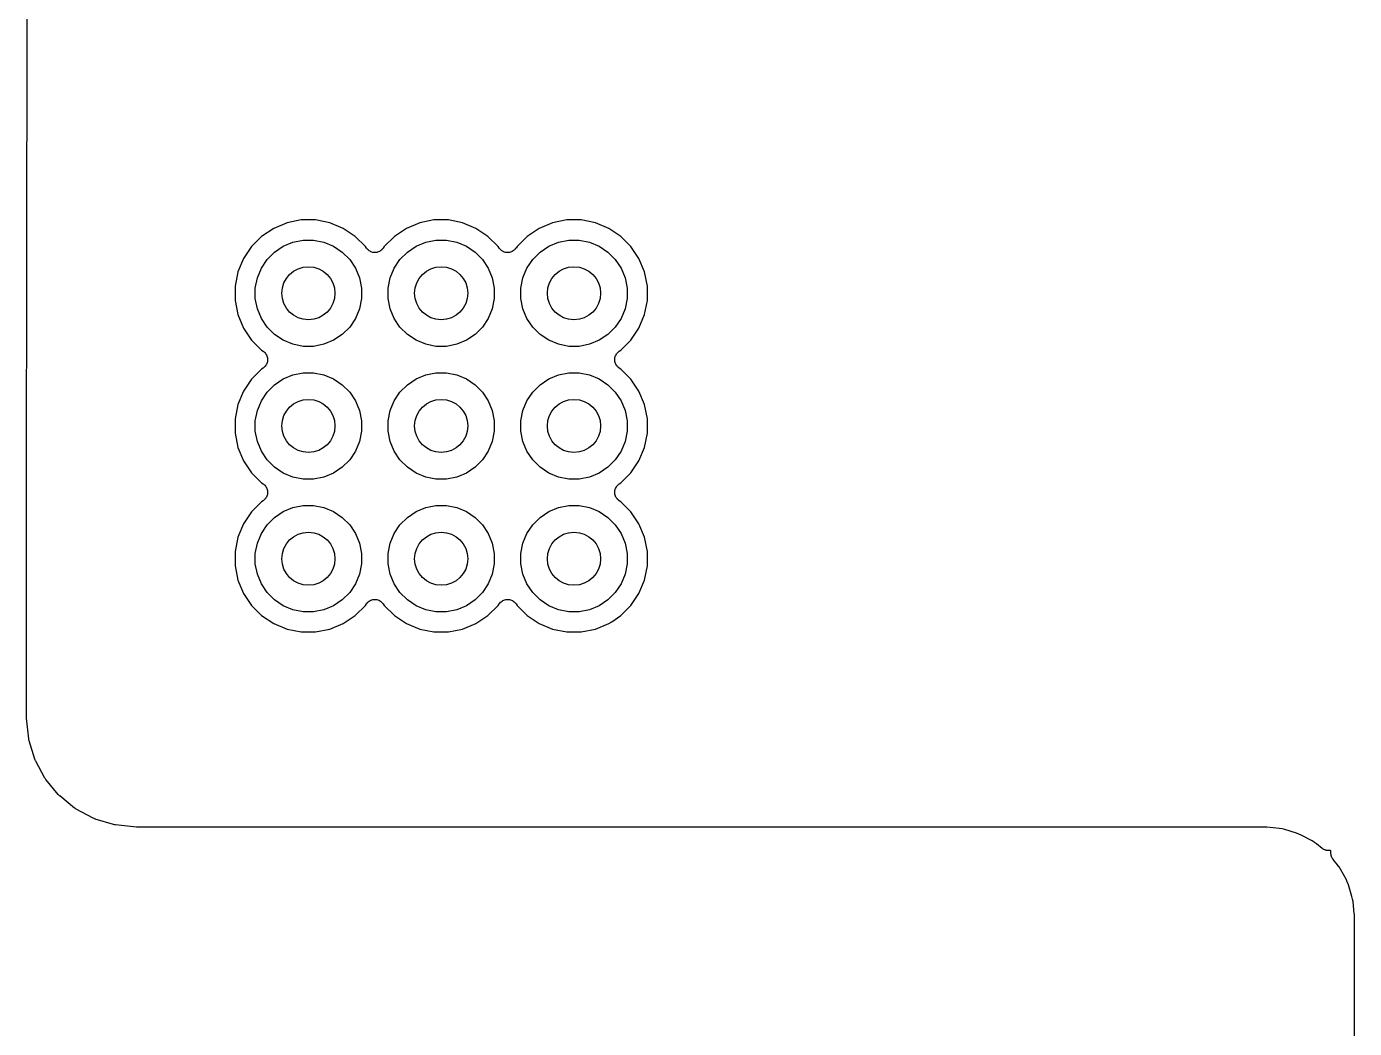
# Model space of a CAD drawing. Extents: x 0.48 to 2.43, y -7.79 to -4.85.
# Drawn here: x 0.4794 to 0.8731, y -6.3914 to -6.0941 of the extents above; entities that cross this region are included whole.
import ezdxf

# ---------------------------------------------------------------- set-up
doc = ezdxf.new("R2010")
doc.units = 0
doc.header["$MEASUREMENT"] = 0
doc.layers.add('BLACK', color=7, linetype='CONTINUOUS')

msp = doc.modelspace()

# ---------------------------------------------------------------- linework, layer by layer
at = {"layer": 'BLACK', "linetype": 'CONTINUOUS'}
for p, q in [((0.479491, -6.17079), (0.479771, -5.95858)), ((0.556648, -6.15232), (0.552691, -6.15396)), ((0.56085, -6.15148), (0.556648, -6.15232)), ((0.565134, -6.15148), (0.56085, -6.15148)), ((0.569336, -6.15232), (0.565134, -6.15148)), ((0.573294, -6.15396), (0.569336, -6.15232)), ((0.596019, -6.15232), (0.592061, -6.15396)), ((0.60022, -6.15148), (0.596019, -6.15232)), ((0.604504, -6.15148), (0.60022, -6.15148)), ((0.608706, -6.15232), (0.604504, -6.15148)), ((0.612664, -6.15396), (0.608706, -6.15232)), ((0.635389, -6.15232), (0.631431, -6.15396)), ((0.63959, -6.15148), (0.635389, -6.15232)), ((0.643874, -6.15148), (0.63959, -6.15148)), ((0.648076, -6.15232), (0.643874, -6.15148)), ((0.652034, -6.15396), (0.648076, -6.15232)), ((0.549129, -6.15634), (0.546099, -6.15936)), ((0.552691, -6.15396), (0.549129, -6.15634)), ((0.558399, -6.15809), (0.561441, -6.15748)), ((0.561441, -6.15748), (0.564543, -6.15748)), ((0.564543, -6.15748), (0.567586, -6.15809)), ((0.576856, -6.15634), (0.573294, -6.15396)), ((0.579885, -6.15936), (0.576856, -6.15634)), ((0.588499, -6.15634), (0.585469, -6.15936)), ((0.592061, -6.15396), (0.588499, -6.15634)), ((0.597769, -6.15809), (0.600811, -6.15748)), ((0.600811, -6.15748), (0.603913, -6.15748)), ((0.603913, -6.15748), (0.606956, -6.15809)), ((0.616226, -6.15634), (0.612664, -6.15396)), ((0.619255, -6.15936), (0.616226, -6.15634)), ((0.627869, -6.15634), (0.624839, -6.15936)), ((0.631431, -6.15396), (0.627869, -6.15634)), ((0.637139, -6.15809), (0.640181, -6.15748)), ((0.640181, -6.15748), (0.643283, -6.15748)), ((0.643283, -6.15748), (0.646326, -6.15809)), ((0.655596, -6.15634), (0.652034, -6.15396)), ((0.658625, -6.15936), (0.655596, -6.15634)), ((0.546099, -6.15936), (0.543719, -6.16293)), ((0.55076, -6.16319), (0.552953, -6.161)), ((0.552953, -6.161), (0.555533, -6.15927)), ((0.555533, -6.15927), (0.558399, -6.15809)), ((0.567586, -6.15809), (0.570452, -6.15927)), ((0.570452, -6.15927), (0.573031, -6.161)), ((0.573031, -6.161), (0.575224, -6.16319)), ((0.580183, -6.15981), (0.579885, -6.15936)), ((0.580363, -6.16003), (0.580183, -6.15981)), ((0.580543, -6.16025), (0.580363, -6.16003)), ((0.580549, -6.16026), (0.580543, -6.16025)), ((0.580554, -6.16026), (0.580549, -6.16026)), ((0.580772, -6.16044), (0.580554, -6.16026)), ((0.580993, -6.16063), (0.580772, -6.16044)), ((0.581, -6.16063), (0.580993, -6.16063)), ((0.581006, -6.16064), (0.581, -6.16063)), ((0.581256, -6.16077), (0.581006, -6.16064)), ((0.581507, -6.16091), (0.581256, -6.16077)), ((0.581515, -6.16091), (0.581507, -6.16091)), ((0.581522, -6.16091), (0.581515, -6.16091)), ((0.581793, -6.161), (0.581522, -6.16091)), ((0.582066, -6.16108), (0.581793, -6.161)), ((0.582074, -6.16108), (0.582066, -6.16108)), ((0.582082, -6.16108), (0.582074, -6.16108)), ((0.582364, -6.16111), (0.582082, -6.16108)), ((0.582648, -6.16114), (0.582364, -6.16111)), ((0.582656, -6.16114), (0.582648, -6.16114)), ((0.582664, -6.16114), (0.582656, -6.16114)), ((0.582948, -6.16112), (0.582664, -6.16114)), ((0.583232, -6.16109), (0.582948, -6.16112)), ((0.583239, -6.16109), (0.583232, -6.16109)), ((0.583247, -6.16109), (0.583239, -6.16109)), ((0.583518, -6.16101), (0.583247, -6.16109)), ((0.583794, -6.16093), (0.583518, -6.16101)), ((0.583801, -6.16092), (0.583794, -6.16093)), ((0.583808, -6.16092), (0.583801, -6.16092)), ((0.584058, -6.16079), (0.583808, -6.16092)), ((0.584313, -6.16066), (0.584058, -6.16079)), ((0.584319, -6.16065), (0.584313, -6.16066)), ((0.584326, -6.16065), (0.584319, -6.16065)), ((0.584543, -6.16047), (0.584326, -6.16065)), ((0.584771, -6.16029), (0.584543, -6.16047)), ((0.584776, -6.16029), (0.584771, -6.16029)), ((0.584782, -6.16028), (0.584776, -6.16029)), ((0.584958, -6.16007), (0.584782, -6.16028)), ((0.585148, -6.15985), (0.584958, -6.16007)), ((0.585157, -6.15983), (0.585148, -6.15985)), ((0.585172, -6.15981), (0.585157, -6.15983)), ((0.585157, -6.15983), (0.585157, -6.15983)), ((0.585157, -6.15983), (0.585157, -6.15983)), ((0.585469, -6.15936), (0.585172, -6.15981)), ((0.59013, -6.16319), (0.592323, -6.161)), ((0.592323, -6.161), (0.594903, -6.15927)), ((0.594903, -6.15927), (0.597769, -6.15809)), ((0.606956, -6.15809), (0.609822, -6.15927)), ((0.609822, -6.15927), (0.612401, -6.161)), ((0.612401, -6.161), (0.614594, -6.16319)), ((0.619553, -6.15981), (0.619255, -6.15936)), ((0.619733, -6.16003), (0.619553, -6.15981)), ((0.619913, -6.16025), (0.619733, -6.16003)), ((0.619919, -6.16026), (0.619913, -6.16025)), ((0.619924, -6.16026), (0.619919, -6.16026)), ((0.620142, -6.16044), (0.619924, -6.16026)), ((0.620363, -6.16063), (0.620142, -6.16044)), ((0.62037, -6.16063), (0.620363, -6.16063)), ((0.620376, -6.16064), (0.62037, -6.16063)), ((0.620626, -6.16077), (0.620376, -6.16064)), ((0.620877, -6.16091), (0.620626, -6.16077)), ((0.620885, -6.16091), (0.620877, -6.16091)), ((0.620892, -6.16091), (0.620885, -6.16091)), ((0.621164, -6.161), (0.620892, -6.16091)), ((0.621436, -6.16108), (0.621164, -6.161)), ((0.621444, -6.16108), (0.621436, -6.16108)), ((0.621452, -6.16108), (0.621444, -6.16108)), ((0.621734, -6.16111), (0.621452, -6.16108)), ((0.622018, -6.16114), (0.621734, -6.16111)), ((0.622026, -6.16114), (0.622018, -6.16114)), ((0.622034, -6.16114), (0.622026, -6.16114)), ((0.622318, -6.16112), (0.622034, -6.16114)), ((0.622602, -6.16109), (0.622318, -6.16112)), ((0.622609, -6.16109), (0.622602, -6.16109)), ((0.622617, -6.16109), (0.622609, -6.16109)), ((0.622888, -6.16101), (0.622617, -6.16109)), ((0.623164, -6.16093), (0.622888, -6.16101)), ((0.623171, -6.16092), (0.623164, -6.16093)), ((0.623178, -6.16092), (0.623171, -6.16092)), ((0.623428, -6.16079), (0.623178, -6.16092)), ((0.623683, -6.16066), (0.623428, -6.16079)), ((0.62369, -6.16065), (0.623683, -6.16066)), ((0.623696, -6.16065), (0.62369, -6.16065)), ((0.623913, -6.16047), (0.623696, -6.16065)), ((0.624141, -6.16029), (0.623913, -6.16047)), ((0.624146, -6.16029), (0.624141, -6.16029)), ((0.624152, -6.16028), (0.624146, -6.16029)), ((0.624328, -6.16007), (0.624152, -6.16028)), ((0.624518, -6.15985), (0.624328, -6.16007)), ((0.624527, -6.15983), (0.624518, -6.15985)), ((0.624542, -6.15981), (0.624527, -6.15983)), ((0.624527, -6.15983), (0.624527, -6.15983)), ((0.624527, -6.15983), (0.624527, -6.15983)), ((0.624839, -6.15936), (0.624542, -6.15981)), ((0.6295, -6.16319), (0.631694, -6.161)), ((0.631694, -6.161), (0.634273, -6.15927)), ((0.634273, -6.15927), (0.637139, -6.15809)), ((0.646326, -6.15809), (0.649192, -6.15927)), ((0.649192, -6.15927), (0.651771, -6.161)), ((0.651771, -6.161), (0.653965, -6.16319)), ((0.661005, -6.16293), (0.658625, -6.15936)), ((0.543719, -6.16293), (0.54208, -6.16688)), ((0.549036, -6.16577), (0.55076, -6.16319)), ((0.575224, -6.16319), (0.576948, -6.16577)), ((0.588406, -6.16577), (0.59013, -6.16319)), ((0.614594, -6.16319), (0.616318, -6.16577)), ((0.627777, -6.16577), (0.6295, -6.16319)), ((0.653965, -6.16319), (0.655688, -6.16577)), ((0.662645, -6.16688), (0.661005, -6.16293)), ((0.54208, -6.16688), (0.541244, -6.17109)), ((0.547244, -6.17168), (0.547849, -6.16863)), ((0.547849, -6.16863), (0.549036, -6.16577)), ((0.576948, -6.16577), (0.578135, -6.16863)), ((0.578135, -6.16863), (0.57874, -6.17168)), ((0.586614, -6.17168), (0.587219, -6.16863)), ((0.587219, -6.16863), (0.588406, -6.16577)), ((0.616318, -6.16577), (0.617505, -6.16863)), ((0.617505, -6.16863), (0.61811, -6.17168)), ((0.625984, -6.17168), (0.626589, -6.16863)), ((0.626589, -6.16863), (0.627777, -6.16577)), ((0.655688, -6.16577), (0.656875, -6.16863)), ((0.656875, -6.16863), (0.65748, -6.17168)), ((0.66348, -6.17109), (0.662645, -6.16688)), ((0.479425, -6.22047), (0.479491, -6.17079)), ((0.541244, -6.17109), (0.541244, -6.17537)), ((0.547244, -6.17478), (0.547244, -6.17168)), ((0.57874, -6.17168), (0.57874, -6.17478)), ((0.586614, -6.17478), (0.586614, -6.17168)), ((0.61811, -6.17168), (0.61811, -6.17478)), ((0.625984, -6.17478), (0.625984, -6.17168)), ((0.65748, -6.17168), (0.65748, -6.17478)), ((0.66348, -6.17537), (0.66348, -6.17109)), ((0.541244, -6.17537), (0.54208, -6.17957)), ((0.547849, -6.17782), (0.547244, -6.17478)), ((0.57874, -6.17478), (0.578135, -6.17782)), ((0.587219, -6.17782), (0.586614, -6.17478)), ((0.61811, -6.17478), (0.617505, -6.17782)), ((0.626589, -6.17782), (0.625984, -6.17478)), ((0.65748, -6.17478), (0.656875, -6.17782)), ((0.662645, -6.17957), (0.66348, -6.17537)), ((0.54208, -6.17957), (0.543719, -6.18353)), ((0.549036, -6.18069), (0.547849, -6.17782)), ((0.55076, -6.18327), (0.549036, -6.18069)), ((0.576948, -6.18069), (0.575224, -6.18327)), ((0.578135, -6.17782), (0.576948, -6.18069)), ((0.588406, -6.18069), (0.587219, -6.17782)), ((0.59013, -6.18327), (0.588406, -6.18069)), ((0.616318, -6.18069), (0.614594, -6.18327)), ((0.617505, -6.17782), (0.616318, -6.18069)), ((0.627777, -6.18069), (0.626589, -6.17782)), ((0.6295, -6.18327), (0.627777, -6.18069)), ((0.655688, -6.18069), (0.653965, -6.18327)), ((0.656875, -6.17782), (0.655688, -6.18069)), ((0.661005, -6.18353), (0.662645, -6.17957)), ((0.543719, -6.18353), (0.546099, -6.18709)), ((0.552953, -6.18546), (0.55076, -6.18327)), ((0.575224, -6.18327), (0.573031, -6.18546)), ((0.592323, -6.18546), (0.59013, -6.18327)), ((0.614594, -6.18327), (0.612401, -6.18546)), ((0.631694, -6.18546), (0.6295, -6.18327)), ((0.653965, -6.18327), (0.651771, -6.18546)), ((0.658625, -6.18709), (0.661005, -6.18353)), ((0.546099, -6.18709), (0.549129, -6.19012)), ((0.555533, -6.18718), (0.552953, -6.18546)), ((0.558399, -6.18837), (0.555533, -6.18718)), ((0.561441, -6.18898), (0.558399, -6.18837)), ((0.567586, -6.18837), (0.564543, -6.18898)), ((0.570452, -6.18718), (0.567586, -6.18837)), ((0.573031, -6.18546), (0.570452, -6.18718)), ((0.594903, -6.18718), (0.592323, -6.18546)), ((0.597769, -6.18837), (0.594903, -6.18718)), ((0.600811, -6.18898), (0.597769, -6.18837)), ((0.606956, -6.18837), (0.603913, -6.18898)), ((0.609822, -6.18718), (0.606956, -6.18837)), ((0.612401, -6.18546), (0.609822, -6.18718)), ((0.634273, -6.18718), (0.631694, -6.18546)), ((0.637139, -6.18837), (0.634273, -6.18718)), ((0.640181, -6.18898), (0.637139, -6.18837)), ((0.646326, -6.18837), (0.643283, -6.18898)), ((0.649192, -6.18718), (0.646326, -6.18837)), ((0.651771, -6.18546), (0.649192, -6.18718)), ((0.655596, -6.19012), (0.658625, -6.18709)), ((0.549129, -6.19012), (0.549574, -6.19042)), ((0.549574, -6.19042), (0.549596, -6.19043)), ((0.549596, -6.19043), (0.549596, -6.19043)), ((0.549596, -6.19043), (0.549596, -6.19043)), ((0.549596, -6.19043), (0.549609, -6.19044)), ((0.549609, -6.19044), (0.549833, -6.19063)), ((0.549833, -6.19063), (0.550045, -6.19081)), ((0.550045, -6.19081), (0.55005, -6.19081)), ((0.55005, -6.19081), (0.550056, -6.19082)), ((0.550056, -6.19082), (0.550238, -6.19105)), ((0.550238, -6.19105), (0.550414, -6.19126)), ((0.550414, -6.19126), (0.550417, -6.19127)), ((0.550417, -6.19127), (0.550422, -6.19128)), ((0.550422, -6.19128), (0.550553, -6.19153)), ((0.550553, -6.19153), (0.550686, -6.19178)), ((0.550686, -6.19178), (0.550688, -6.19179)), ((0.550688, -6.19179), (0.550692, -6.1918)), ((0.550692, -6.1918), (0.550771, -6.19207)), ((0.550771, -6.19207), (0.550853, -6.19234)), ((0.550853, -6.19234), (0.550854, -6.19235)), ((0.550854, -6.19235), (0.550856, -6.19236)), ((0.550856, -6.19236), (0.550881, -6.19264)), ((0.550881, -6.19264), (0.550908, -6.19293)), ((0.564543, -6.18898), (0.561441, -6.18898)), ((0.603913, -6.18898), (0.600811, -6.18898)), ((0.643283, -6.18898), (0.640181, -6.18898)), ((0.653817, -6.19288), (0.653848, -6.1926)), ((0.653818, -6.19289), (0.653817, -6.19288)), ((0.653817, -6.1929), (0.653818, -6.19289)), ((0.653844, -6.19319), (0.653817, -6.1929)), ((0.653848, -6.1926), (0.653877, -6.19232)), ((0.653877, -6.19232), (0.653879, -6.19231)), ((0.653879, -6.19231), (0.65388, -6.1923)), ((0.65388, -6.1923), (0.653965, -6.19203)), ((0.653965, -6.19203), (0.654048, -6.19176)), ((0.654048, -6.19176), (0.654052, -6.19175)), ((0.654052, -6.19175), (0.654054, -6.19174)), ((0.654054, -6.19174), (0.654191, -6.19149)), ((0.654191, -6.19149), (0.654325, -6.19124)), ((0.654325, -6.19124), (0.65433, -6.19124)), ((0.65433, -6.19124), (0.654334, -6.19123)), ((0.654334, -6.19123), (0.65452, -6.19101)), ((0.65452, -6.19101), (0.654697, -6.19079)), ((0.654697, -6.19079), (0.654703, -6.19079)), ((0.654703, -6.19079), (0.654709, -6.19078)), ((0.654709, -6.19078), (0.654931, -6.1906)), ((0.654931, -6.1906), (0.65515, -6.19042)), ((0.65515, -6.19042), (0.655596, -6.19012)), ((0.549129, -6.19571), (0.546099, -6.19873)), ((0.549574, -6.19541), (0.549129, -6.19571)), ((0.549797, -6.19522), (0.549574, -6.19541)), ((0.550016, -6.19505), (0.549797, -6.19522)), ((0.550021, -6.19504), (0.550016, -6.19505)), ((0.550027, -6.19504), (0.550021, -6.19504)), ((0.55021, -6.19481), (0.550027, -6.19504)), ((0.55039, -6.1946), (0.55021, -6.19481)), ((0.550394, -6.19459), (0.55039, -6.1946)), ((0.550399, -6.19458), (0.550394, -6.19459)), ((0.550536, -6.19433), (0.550399, -6.19458)), ((0.55067, -6.19408), (0.550536, -6.19433)), ((0.550672, -6.19408), (0.55067, -6.19408)), ((0.550676, -6.19407), (0.550672, -6.19408)), ((0.550762, -6.19379), (0.550676, -6.19407)), ((0.550845, -6.19352), (0.550762, -6.19379)), ((0.550848, -6.19351), (0.550845, -6.19352)), ((0.550845, -6.19352), (0.550845, -6.19352)), ((0.550877, -6.19322), (0.550848, -6.19351)), ((0.550907, -6.19294), (0.550877, -6.19322)), ((0.550908, -6.19293), (0.550907, -6.19293)), ((0.550907, -6.19293), (0.550907, -6.19294)), ((0.558399, -6.19746), (0.561441, -6.19685)), ((0.561441, -6.19685), (0.564543, -6.19685)), ((0.564543, -6.19685), (0.567586, -6.19746)), ((0.597769, -6.19746), (0.600811, -6.19685)), ((0.600811, -6.19685), (0.603913, -6.19685)), ((0.603913, -6.19685), (0.606956, -6.19746)), ((0.637139, -6.19746), (0.640181, -6.19685)), ((0.640181, -6.19685), (0.643283, -6.19685)), ((0.643283, -6.19685), (0.646326, -6.19746)), ((0.653869, -6.19347), (0.653844, -6.19319)), ((0.653871, -6.19348), (0.653869, -6.19347)), ((0.653954, -6.19376), (0.653871, -6.19348)), ((0.653871, -6.19348), (0.653871, -6.19348)), ((0.654032, -6.19403), (0.653954, -6.19376)), ((0.654036, -6.19404), (0.654032, -6.19403)), ((0.654038, -6.19404), (0.654036, -6.19404)), ((0.654171, -6.1943), (0.654038, -6.19404)), ((0.654302, -6.19455), (0.654171, -6.1943)), ((0.654307, -6.19456), (0.654302, -6.19455)), ((0.654311, -6.19456), (0.654307, -6.19456)), ((0.654489, -6.19478), (0.654311, -6.19456)), ((0.654668, -6.19501), (0.654489, -6.19478)), ((0.654674, -6.19501), (0.654668, -6.19501)), ((0.654679, -6.19502), (0.654674, -6.19501)), ((0.654892, -6.1952), (0.654679, -6.19502)), ((0.655115, -6.19538), (0.654892, -6.1952)), ((0.655128, -6.19539), (0.655115, -6.19538)), ((0.655129, -6.19539), (0.655128, -6.19539)), ((0.655128, -6.19539), (0.655128, -6.19539)), ((0.65515, -6.19541), (0.655129, -6.19539)), ((0.655596, -6.19571), (0.65515, -6.19541)), ((0.658625, -6.19873), (0.655596, -6.19571)), ((0.546099, -6.19873), (0.543719, -6.2023)), ((0.55076, -6.20256), (0.552953, -6.20037)), ((0.552953, -6.20037), (0.555533, -6.19864)), ((0.555533, -6.19864), (0.558399, -6.19746)), ((0.567586, -6.19746), (0.570452, -6.19864)), ((0.570452, -6.19864), (0.573031, -6.20037)), ((0.573031, -6.20037), (0.575224, -6.20256)), ((0.59013, -6.20256), (0.592323, -6.20037)), ((0.592323, -6.20037), (0.594903, -6.19864)), ((0.594903, -6.19864), (0.597769, -6.19746)), ((0.606956, -6.19746), (0.609822, -6.19864)), ((0.609822, -6.19864), (0.612401, -6.20037)), ((0.612401, -6.20037), (0.614594, -6.20256)), ((0.6295, -6.20256), (0.631694, -6.20037)), ((0.631694, -6.20037), (0.634273, -6.19864)), ((0.634273, -6.19864), (0.637139, -6.19746)), ((0.646326, -6.19746), (0.649192, -6.19864)), ((0.649192, -6.19864), (0.651771, -6.20037)), ((0.651771, -6.20037), (0.653965, -6.20256)), ((0.661005, -6.2023), (0.658625, -6.19873)), ((0.543719, -6.2023), (0.54208, -6.20625)), ((0.549036, -6.20514), (0.55076, -6.20256)), ((0.575224, -6.20256), (0.576948, -6.20514)), ((0.588406, -6.20514), (0.59013, -6.20256)), ((0.614594, -6.20256), (0.616318, -6.20514)), ((0.627777, -6.20514), (0.6295, -6.20256)), ((0.653965, -6.20256), (0.655688, -6.20514)), ((0.662645, -6.20625), (0.661005, -6.2023)), ((0.54208, -6.20625), (0.541244, -6.21046)), ((0.547244, -6.21105), (0.547849, -6.208)), ((0.547849, -6.208), (0.549036, -6.20514)), ((0.576948, -6.20514), (0.578135, -6.208)), ((0.578135, -6.208), (0.57874, -6.21105)), ((0.586614, -6.21105), (0.587219, -6.208)), ((0.587219, -6.208), (0.588406, -6.20514)), ((0.616318, -6.20514), (0.617505, -6.208)), ((0.617505, -6.208), (0.61811, -6.21105)), ((0.625984, -6.21105), (0.626589, -6.208)), ((0.626589, -6.208), (0.627777, -6.20514)), ((0.655688, -6.20514), (0.656875, -6.208)), ((0.656875, -6.208), (0.65748, -6.21105)), ((0.66348, -6.21046), (0.662645, -6.20625)), ((0.541244, -6.21046), (0.541244, -6.21474)), ((0.547244, -6.21415), (0.547244, -6.21105)), ((0.57874, -6.21105), (0.57874, -6.21415)), ((0.586614, -6.21415), (0.586614, -6.21105)), ((0.61811, -6.21105), (0.61811, -6.21415)), ((0.625984, -6.21415), (0.625984, -6.21105)), ((0.65748, -6.21105), (0.65748, -6.21415)), ((0.66348, -6.21474), (0.66348, -6.21046)), ((0.541244, -6.21474), (0.54208, -6.21894)), ((0.547849, -6.21719), (0.547244, -6.21415)), ((0.57874, -6.21415), (0.578135, -6.21719)), ((0.587219, -6.21719), (0.586614, -6.21415)), ((0.61811, -6.21415), (0.617505, -6.21719)), ((0.626589, -6.21719), (0.625984, -6.21415)), ((0.65748, -6.21415), (0.656875, -6.21719)), ((0.662645, -6.21894), (0.66348, -6.21474)), ((0.479425, -6.29896), (0.479425, -6.22047)), ((0.479425, -6.22047), (0.479425, -6.22047)), ((0.479425, -6.22047), (0.479425, -6.22047)), ((0.54208, -6.21894), (0.543719, -6.2229)), ((0.549036, -6.22006), (0.547849, -6.21719)), ((0.55076, -6.22264), (0.549036, -6.22006)), ((0.576948, -6.22006), (0.575224, -6.22264)), ((0.578135, -6.21719), (0.576948, -6.22006)), ((0.588406, -6.22006), (0.587219, -6.21719)), ((0.59013, -6.22264), (0.588406, -6.22006)), ((0.616318, -6.22006), (0.614594, -6.22264)), ((0.617505, -6.21719), (0.616318, -6.22006)), ((0.627777, -6.22006), (0.626589, -6.21719)), ((0.6295, -6.22264), (0.627777, -6.22006)), ((0.655688, -6.22006), (0.653965, -6.22264)), ((0.656875, -6.21719), (0.655688, -6.22006)), ((0.661005, -6.2229), (0.662645, -6.21894)), ((0.543719, -6.2229), (0.546099, -6.22646)), ((0.552953, -6.22483), (0.55076, -6.22264)), ((0.575224, -6.22264), (0.573031, -6.22483)), ((0.592323, -6.22483), (0.59013, -6.22264)), ((0.614594, -6.22264), (0.612401, -6.22483)), ((0.631694, -6.22483), (0.6295, -6.22264)), ((0.653965, -6.22264), (0.651771, -6.22483)), ((0.658625, -6.22646), (0.661005, -6.2229)), ((0.546099, -6.22646), (0.549129, -6.22949)), ((0.555533, -6.22655), (0.552953, -6.22483)), ((0.558399, -6.22774), (0.555533, -6.22655)), ((0.561441, -6.22835), (0.558399, -6.22774)), ((0.567586, -6.22774), (0.564543, -6.22835)), ((0.570452, -6.22655), (0.567586, -6.22774)), ((0.573031, -6.22483), (0.570452, -6.22655)), ((0.594903, -6.22655), (0.592323, -6.22483)), ((0.597769, -6.22774), (0.594903, -6.22655)), ((0.600811, -6.22835), (0.597769, -6.22774)), ((0.606956, -6.22774), (0.603913, -6.22835)), ((0.609822, -6.22655), (0.606956, -6.22774)), ((0.612401, -6.22483), (0.609822, -6.22655)), ((0.634273, -6.22655), (0.631694, -6.22483)), ((0.637139, -6.22774), (0.634273, -6.22655)), ((0.640181, -6.22835), (0.637139, -6.22774)), ((0.646326, -6.22774), (0.643283, -6.22835)), ((0.649192, -6.22655), (0.646326, -6.22774)), ((0.651771, -6.22483), (0.649192, -6.22655)), ((0.655596, -6.22949), (0.658625, -6.22646)), ((0.549129, -6.22949), (0.549574, -6.22979)), ((0.549574, -6.22979), (0.549596, -6.2298)), ((0.549596, -6.2298), (0.549596, -6.2298)), ((0.549596, -6.2298), (0.549596, -6.2298)), ((0.549596, -6.2298), (0.549609, -6.22981)), ((0.549609, -6.22981), (0.549833, -6.23)), ((0.549833, -6.23), (0.550045, -6.23018)), ((0.550045, -6.23018), (0.55005, -6.23018)), ((0.55005, -6.23018), (0.550056, -6.23019)), ((0.550056, -6.23019), (0.550238, -6.23042)), ((0.550238, -6.23042), (0.550414, -6.23063)), ((0.550414, -6.23063), (0.550417, -6.23064)), ((0.550417, -6.23064), (0.550422, -6.23065)), ((0.550422, -6.23065), (0.550553, -6.2309)), ((0.550553, -6.2309), (0.550686, -6.23115)), ((0.550686, -6.23115), (0.550688, -6.23116)), ((0.550688, -6.23116), (0.550692, -6.23117)), ((0.550692, -6.23117), (0.550771, -6.23144)), ((0.550771, -6.23144), (0.550853, -6.23171)), ((0.550853, -6.23171), (0.550854, -6.23172)), ((0.550854, -6.23172), (0.550856, -6.23173)), ((0.550856, -6.23173), (0.550881, -6.23201)), ((0.550881, -6.23201), (0.550908, -6.2323)), ((0.564543, -6.22835), (0.561441, -6.22835)), ((0.603913, -6.22835), (0.600811, -6.22835)), ((0.643283, -6.22835), (0.640181, -6.22835)), ((0.653817, -6.23225), (0.653848, -6.23197)), ((0.653818, -6.23226), (0.653817, -6.23225)), ((0.653817, -6.23227), (0.653818, -6.23226)), ((0.653844, -6.23256), (0.653817, -6.23227)), ((0.653848, -6.23197), (0.653877, -6.23169)), ((0.653877, -6.23169), (0.653879, -6.23168)), ((0.653879, -6.23168), (0.65388, -6.23167)), ((0.65388, -6.23167), (0.653965, -6.2314)), ((0.653965, -6.2314), (0.654048, -6.23113)), ((0.654048, -6.23113), (0.654052, -6.23112)), ((0.654052, -6.23112), (0.654054, -6.23111)), ((0.654054, -6.23111), (0.654191, -6.23086)), ((0.654191, -6.23086), (0.654325, -6.23061)), ((0.654325, -6.23061), (0.65433, -6.23061)), ((0.65433, -6.23061), (0.654334, -6.2306)), ((0.654334, -6.2306), (0.65452, -6.23038)), ((0.65452, -6.23038), (0.654697, -6.23016)), ((0.654697, -6.23016), (0.654703, -6.23016)), ((0.654703, -6.23016), (0.654709, -6.23015)), ((0.654709, -6.23015), (0.654931, -6.22997)), ((0.654931, -6.22997), (0.65515, -6.22979)), ((0.65515, -6.22979), (0.655596, -6.22949)), ((0.549129, -6.23508), (0.546099, -6.23811)), ((0.549574, -6.23478), (0.549129, -6.23508)), ((0.549797, -6.2346), (0.549574, -6.23478)), ((0.550016, -6.23442), (0.549797, -6.2346)), ((0.550021, -6.23441), (0.550016, -6.23442)), ((0.550027, -6.23441), (0.550021, -6.23441)), ((0.55021, -6.23418), (0.550027, -6.23441)), ((0.55039, -6.23397), (0.55021, -6.23418)), ((0.550394, -6.23396), (0.55039, -6.23397)), ((0.550399, -6.23395), (0.550394, -6.23396)), ((0.550536, -6.2337), (0.550399, -6.23395)), ((0.55067, -6.23345), (0.550536, -6.2337)), ((0.550672, -6.23345), (0.55067, -6.23345)), ((0.550676, -6.23344), (0.550672, -6.23345)), ((0.550762, -6.23316), (0.550676, -6.23344)), ((0.550845, -6.23289), (0.550762, -6.23316)), ((0.550848, -6.23288), (0.550845, -6.23289)), ((0.550845, -6.23289), (0.550845, -6.23289)), ((0.550877, -6.23259), (0.550848, -6.23288)), ((0.550907, -6.23231), (0.550877, -6.23259)), ((0.550908, -6.2323), (0.550907, -6.2323)), ((0.550907, -6.2323), (0.550907, -6.23231)), ((0.558399, -6.23683), (0.561441, -6.23622)), ((0.561441, -6.23622), (0.564543, -6.23622)), ((0.564543, -6.23622), (0.567586, -6.23683)), ((0.597769, -6.23683), (0.600811, -6.23622)), ((0.600811, -6.23622), (0.603913, -6.23622)), ((0.603913, -6.23622), (0.606956, -6.23683)), ((0.637139, -6.23683), (0.640181, -6.23622)), ((0.640181, -6.23622), (0.643283, -6.23622)), ((0.643283, -6.23622), (0.646326, -6.23683)), ((0.653869, -6.23284), (0.653844, -6.23256)), ((0.653871, -6.23285), (0.653869, -6.23284)), ((0.653954, -6.23313), (0.653871, -6.23285)), ((0.653871, -6.23285), (0.653871, -6.23285)), ((0.654032, -6.2334), (0.653954, -6.23313)), ((0.654036, -6.23341), (0.654032, -6.2334)), ((0.654038, -6.23341), (0.654036, -6.23341)), ((0.654171, -6.23367), (0.654038, -6.23341)), ((0.654302, -6.23392), (0.654171, -6.23367)), ((0.654307, -6.23393), (0.654302, -6.23392)), ((0.654311, -6.23393), (0.654307, -6.23393)), ((0.654489, -6.23415), (0.654311, -6.23393)), ((0.654668, -6.23438), (0.654489, -6.23415)), ((0.654674, -6.23438), (0.654668, -6.23438)), ((0.654679, -6.23439), (0.654674, -6.23438)), ((0.654892, -6.23457), (0.654679, -6.23439)), ((0.655115, -6.23475), (0.654892, -6.23457)), ((0.655128, -6.23476), (0.655115, -6.23475)), ((0.655129, -6.23476), (0.655128, -6.23476)), ((0.655128, -6.23476), (0.655128, -6.23476)), ((0.65515, -6.23478), (0.655129, -6.23476)), ((0.655596, -6.23508), (0.65515, -6.23478)), ((0.658625, -6.2381), (0.655596, -6.23508)), ((0.546099, -6.23811), (0.543719, -6.24167)), ((0.55076, -6.24193), (0.552953, -6.23974)), ((0.552953, -6.23974), (0.555533, -6.23801)), ((0.555533, -6.23801), (0.558399, -6.23683)), ((0.567586, -6.23683), (0.570452, -6.23801)), ((0.570452, -6.23801), (0.573031, -6.23974)), ((0.573031, -6.23974), (0.575224, -6.24193)), ((0.59013, -6.24193), (0.592323, -6.23974)), ((0.592323, -6.23974), (0.594903, -6.23801)), ((0.594903, -6.23801), (0.597769, -6.23683)), ((0.606956, -6.23683), (0.609822, -6.23801)), ((0.609822, -6.23801), (0.612401, -6.23974)), ((0.612401, -6.23974), (0.614594, -6.24193)), ((0.6295, -6.24193), (0.631694, -6.23974)), ((0.631694, -6.23974), (0.634273, -6.23801)), ((0.634273, -6.23801), (0.637139, -6.23683)), ((0.646326, -6.23683), (0.649192, -6.23801)), ((0.649192, -6.23801), (0.651771, -6.23974)), ((0.651771, -6.23974), (0.653965, -6.24193)), ((0.661005, -6.24167), (0.658625, -6.2381)), ((0.543719, -6.24167), (0.54208, -6.24562)), ((0.549036, -6.24451), (0.55076, -6.24193)), ((0.575224, -6.24193), (0.576948, -6.24451)), ((0.588406, -6.24451), (0.59013, -6.24193)), ((0.614594, -6.24193), (0.616318, -6.24451)), ((0.627777, -6.24451), (0.6295, -6.24193)), ((0.653965, -6.24193), (0.655688, -6.24451)), ((0.662645, -6.24562), (0.661005, -6.24167)), ((0.54208, -6.24562), (0.541244, -6.24983)), ((0.547244, -6.25042), (0.547849, -6.24737)), ((0.547849, -6.24737), (0.549036, -6.24451)), ((0.576948, -6.24451), (0.578135, -6.24737)), ((0.578135, -6.24737), (0.57874, -6.25042)), ((0.586614, -6.25042), (0.587219, -6.24737)), ((0.587219, -6.24737), (0.588406, -6.24451)), ((0.616318, -6.24451), (0.617505, -6.24737)), ((0.617505, -6.24737), (0.61811, -6.25042)), ((0.625984, -6.25042), (0.626589, -6.24737)), ((0.626589, -6.24737), (0.627777, -6.24451)), ((0.655688, -6.24451), (0.656875, -6.24737)), ((0.656875, -6.24737), (0.65748, -6.25042)), ((0.66348, -6.24983), (0.662645, -6.24562)), ((0.541244, -6.24983), (0.541244, -6.25411)), ((0.547244, -6.25352), (0.547244, -6.25042)), ((0.57874, -6.25042), (0.57874, -6.25352)), ((0.586614, -6.25352), (0.586614, -6.25042)), ((0.61811, -6.25042), (0.61811, -6.25352)), ((0.625984, -6.25352), (0.625984, -6.25042)), ((0.65748, -6.25042), (0.65748, -6.25352)), ((0.66348, -6.25411), (0.66348, -6.24983)), ((0.541244, -6.25411), (0.54208, -6.25831)), ((0.547849, -6.25656), (0.547244, -6.25352)), ((0.57874, -6.25352), (0.578135, -6.25656)), ((0.587219, -6.25656), (0.586614, -6.25352)), ((0.61811, -6.25352), (0.617505, -6.25656)), ((0.626589, -6.25656), (0.625984, -6.25352)), ((0.65748, -6.25352), (0.656875, -6.25656)), ((0.662645, -6.25831), (0.66348, -6.25411)), ((0.54208, -6.25831), (0.543719, -6.26227)), ((0.549036, -6.25943), (0.547849, -6.25656)), ((0.55076, -6.26201), (0.549036, -6.25943)), ((0.576948, -6.25943), (0.575224, -6.26201)), ((0.578135, -6.25656), (0.576948, -6.25943)), ((0.588406, -6.25943), (0.587219, -6.25656)), ((0.59013, -6.26201), (0.588406, -6.25943)), ((0.616318, -6.25943), (0.614594, -6.26201)), ((0.617505, -6.25656), (0.616318, -6.25943)), ((0.627777, -6.25943), (0.626589, -6.25656)), ((0.6295, -6.26201), (0.627777, -6.25943)), ((0.655688, -6.25943), (0.653965, -6.26201)), ((0.656875, -6.25656), (0.655688, -6.25943)), ((0.661005, -6.26227), (0.662645, -6.25831)), ((0.543719, -6.26227), (0.546099, -6.26583)), ((0.552953, -6.2642), (0.55076, -6.26201)), ((0.575224, -6.26201), (0.573031, -6.2642)), ((0.592323, -6.2642), (0.59013, -6.26201)), ((0.614594, -6.26201), (0.612401, -6.2642)), ((0.631694, -6.2642), (0.6295, -6.26201)), ((0.653965, -6.26201), (0.651771, -6.2642)), ((0.658625, -6.26583), (0.661005, -6.26227)), ((0.546099, -6.26583), (0.549129, -6.26886)), ((0.555533, -6.26592), (0.552953, -6.2642)), ((0.558399, -6.26711), (0.555533, -6.26592)), ((0.561441, -6.26772), (0.558399, -6.26711)), ((0.567586, -6.26711), (0.564543, -6.26772)), ((0.570452, -6.26592), (0.567586, -6.26711)), ((0.573031, -6.2642), (0.570452, -6.26592)), ((0.576856, -6.26886), (0.579885, -6.26583)), ((0.579885, -6.26583), (0.580183, -6.26539)), ((0.580183, -6.26539), (0.580197, -6.26537)), ((0.580197, -6.26537), (0.580197, -6.26536)), ((0.580197, -6.26536), (0.580198, -6.26536)), ((0.580198, -6.26536), (0.580206, -6.26535)), ((0.580206, -6.26535), (0.580394, -6.26513)), ((0.580394, -6.26513), (0.580573, -6.26492)), ((0.580573, -6.26492), (0.580579, -6.26491)), ((0.580579, -6.26491), (0.580584, -6.2649)), ((0.580584, -6.2649), (0.580807, -6.26473)), ((0.580807, -6.26473), (0.581028, -6.26455)), ((0.581028, -6.26455), (0.581035, -6.26454)), ((0.581035, -6.26454), (0.581041, -6.26454)), ((0.581041, -6.26454), (0.581286, -6.26441)), ((0.581286, -6.26441), (0.581546, -6.26427)), ((0.581546, -6.26427), (0.581554, -6.26427)), ((0.581554, -6.26427), (0.581561, -6.26427)), ((0.581561, -6.26427), (0.581825, -6.26419)), ((0.581825, -6.26419), (0.582107, -6.26411)), ((0.582107, -6.26411), (0.582115, -6.26411)), ((0.582115, -6.26411), (0.582123, -6.2641)), ((0.582123, -6.2641), (0.582403, -6.26408)), ((0.582403, -6.26408), (0.58269, -6.26405)), ((0.58269, -6.26405), (0.582698, -6.26405)), ((0.582698, -6.26405), (0.582706, -6.26405)), ((0.582706, -6.26405), (0.582986, -6.26408)), ((0.582986, -6.26408), (0.583273, -6.26411)), ((0.583273, -6.26411), (0.58328, -6.26412)), ((0.58328, -6.26412), (0.583288, -6.26412)), ((0.583288, -6.26412), (0.583553, -6.2642)), ((0.583553, -6.2642), (0.583832, -6.26428)), ((0.583832, -6.26428), (0.58384, -6.26429)), ((0.58384, -6.26429), (0.583847, -6.26429)), ((0.583847, -6.26429), (0.584093, -6.26442)), ((0.584093, -6.26442), (0.584348, -6.26456)), ((0.584348, -6.26456), (0.584354, -6.26457)), ((0.584354, -6.26457), (0.584361, -6.26457)), ((0.584361, -6.26457), (0.58458, -6.26475)), ((0.58458, -6.26475), (0.5848, -6.26493)), ((0.5848, -6.26493), (0.584805, -6.26494)), ((0.584805, -6.26494), (0.584811, -6.26494)), ((0.584811, -6.26494), (0.584989, -6.26516)), ((0.584989, -6.26516), (0.585172, -6.26539)), ((0.585172, -6.26539), (0.585469, -6.26583)), ((0.585469, -6.26583), (0.588499, -6.26886)), ((0.594903, -6.26592), (0.592323, -6.2642)), ((0.597769, -6.26711), (0.594903, -6.26592)), ((0.600811, -6.26772), (0.597769, -6.26711)), ((0.606956, -6.26711), (0.603913, -6.26772)), ((0.609822, -6.26592), (0.606956, -6.26711)), ((0.612401, -6.2642), (0.609822, -6.26592)), ((0.616226, -6.26886), (0.619255, -6.26583)), ((0.619255, -6.26583), (0.619553, -6.26539)), ((0.619553, -6.26539), (0.619567, -6.26537)), ((0.619567, -6.26537), (0.619567, -6.26536)), ((0.619567, -6.26536), (0.619568, -6.26536)), ((0.619568, -6.26536), (0.619576, -6.26535)), ((0.619576, -6.26535), (0.619764, -6.26513)), ((0.619764, -6.26513), (0.619943, -6.26492)), ((0.619943, -6.26492), (0.619949, -6.26491)), ((0.619949, -6.26491), (0.619954, -6.2649)), ((0.619954, -6.2649), (0.620177, -6.26473)), ((0.620177, -6.26473), (0.620398, -6.26455)), ((0.620398, -6.26455), (0.620405, -6.26454)), ((0.620405, -6.26454), (0.620411, -6.26454)), ((0.620411, -6.26454), (0.620656, -6.26441)), ((0.620656, -6.26441), (0.620916, -6.26427)), ((0.620916, -6.26427), (0.620924, -6.26427)), ((0.620924, -6.26427), (0.620931, -6.26427)), ((0.620931, -6.26427), (0.621195, -6.26419)), ((0.621195, -6.26419), (0.621477, -6.26411)), ((0.621477, -6.26411), (0.621485, -6.26411)), ((0.621485, -6.26411), (0.621493, -6.2641)), ((0.621493, -6.2641), (0.621773, -6.26408)), ((0.621773, -6.26408), (0.62206, -6.26405)), ((0.62206, -6.26405), (0.622068, -6.26405)), ((0.622068, -6.26405), (0.622076, -6.26405)), ((0.622076, -6.26405), (0.622356, -6.26408)), ((0.622356, -6.26408), (0.622643, -6.26411)), ((0.622643, -6.26411), (0.62265, -6.26412)), ((0.62265, -6.26412), (0.622658, -6.26412)), ((0.622658, -6.26412), (0.622923, -6.2642)), ((0.622923, -6.2642), (0.623203, -6.26428)), ((0.623203, -6.26428), (0.62321, -6.26429)), ((0.62321, -6.26429), (0.623217, -6.26429)), ((0.623217, -6.26429), (0.623463, -6.26442)), ((0.623463, -6.26442), (0.623718, -6.26456)), ((0.623718, -6.26456), (0.623724, -6.26457)), ((0.623724, -6.26457), (0.623731, -6.26457)), ((0.623731, -6.26457), (0.62395, -6.26475)), ((0.62395, -6.26475), (0.62417, -6.26493)), ((0.62417, -6.26493), (0.624175, -6.26494)), ((0.624175, -6.26494), (0.624181, -6.26494)), ((0.624181, -6.26494), (0.624359, -6.26516)), ((0.624359, -6.26516), (0.624542, -6.26539)), ((0.624542, -6.26539), (0.624839, -6.26583)), ((0.624839, -6.26583), (0.627869, -6.26886)), ((0.634273, -6.26592), (0.631694, -6.2642)), ((0.637139, -6.26711), (0.634273, -6.26592)), ((0.640181, -6.26772), (0.637139, -6.26711)), ((0.646326, -6.26711), (0.643283, -6.26772)), ((0.649192, -6.26592), (0.646326, -6.26711)), ((0.651771, -6.2642), (0.649192, -6.26592)), ((0.655596, -6.26886), (0.658625, -6.26583)), ((0.549129, -6.26886), (0.552691, -6.27124)), ((0.552691, -6.27124), (0.556648, -6.27288)), ((0.564543, -6.26772), (0.561441, -6.26772)), ((0.569336, -6.27288), (0.573294, -6.27124)), ((0.573294, -6.27124), (0.576856, -6.26886)), ((0.588499, -6.26886), (0.592061, -6.27124)), ((0.592061, -6.27124), (0.596019, -6.27288)), ((0.603913, -6.26772), (0.600811, -6.26772)), ((0.608706, -6.27288), (0.612664, -6.27124)), ((0.612664, -6.27124), (0.616226, -6.26886)), ((0.627869, -6.26886), (0.631431, -6.27124)), ((0.631431, -6.27124), (0.635389, -6.27288)), ((0.643283, -6.26772), (0.640181, -6.26772)), ((0.648076, -6.27288), (0.652034, -6.27124)), ((0.652034, -6.27124), (0.652906, -6.27066)), ((0.652906, -6.27066), (0.652907, -6.27066)), ((0.652907, -6.27066), (0.655596, -6.26886)), ((0.556648, -6.27288), (0.56085, -6.27372)), ((0.56085, -6.27372), (0.565134, -6.27372)), ((0.565134, -6.27372), (0.569336, -6.27288)), ((0.596019, -6.27288), (0.60022, -6.27372)), ((0.60022, -6.27372), (0.604504, -6.27372)), ((0.604504, -6.27372), (0.608706, -6.27288)), ((0.635389, -6.27288), (0.63959, -6.27372)), ((0.63959, -6.27372), (0.643874, -6.27372)), ((0.643874, -6.27372), (0.648076, -6.27288)), ((0.479438, -6.29909), (0.479425, -6.29896)), ((0.479438, -6.29923), (0.479438, -6.29909)), ((0.479442, -6.29927), (0.479438, -6.29923)), ((0.480089, -6.30543), (0.479442, -6.29927)), ((0.480143, -6.30569), (0.480089, -6.30543)), ((0.480194, -6.30596), (0.480143, -6.30569)), ((0.480206, -6.306), (0.480194, -6.30596)), ((0.4819, -6.31147), (0.480206, -6.306)), ((0.482005, -6.31172), (0.4819, -6.31147)), ((0.482107, -6.31197), (0.482005, -6.31172)), ((0.482127, -6.31201), (0.482107, -6.31197)), ((0.48485, -6.31705), (0.482127, -6.31201)), ((0.485002, -6.31727), (0.48485, -6.31705)), ((0.485151, -6.3175), (0.485002, -6.31727)), ((0.485177, -6.31753), (0.485151, -6.3175)), ((0.488827, -6.32194), (0.485177, -6.31753)), ((0.489019, -6.32213), (0.488827, -6.32194)), ((0.48921, -6.32233), (0.489019, -6.32213)), ((0.489242, -6.32235), (0.48921, -6.32233)), ((0.49368, -6.32597), (0.489242, -6.32235)), ((0.493905, -6.32612), (0.49368, -6.32597)), ((0.49413, -6.32628), (0.493905, -6.32612)), ((0.494167, -6.3263), (0.49413, -6.32628)), ((0.499223, -6.32899), (0.494167, -6.3263)), ((0.494167, -6.3263), (0.494167, -6.3263)), ((0.499474, -6.32909), (0.499223, -6.32899)), ((0.499724, -6.3292), (0.499474, -6.32909)), ((0.499764, -6.32921), (0.499724, -6.3292)), ((0.505245, -6.33086), (0.499764, -6.32921)), ((0.505512, -6.33092), (0.505245, -6.33086)), ((0.505778, -6.33097), (0.505512, -6.33092)), ((0.505819, -6.33098), (0.505778, -6.33097)), ((0.50582, -6.33098), (0.505819, -6.33098)), ((0.512007, -6.33158), (0.50582, -6.33098)), ((0.50582, -6.33098), (0.50582, -6.33098)), ((0.512132, -6.33158), (0.512007, -6.33158)), ((0.512258, -6.3316), (0.512132, -6.33158)), ((0.512299, -6.3316), (0.512258, -6.3316)), ((0.8468, -6.3316), (0.512299, -6.3316)), ((0.847137, -6.33163), (0.8468, -6.3316)), ((0.847138, -6.33163), (0.847137, -6.33163)), ((0.847137, -6.33163), (0.847137, -6.33163)), ((0.850924, -6.332), (0.847138, -6.33163)), ((0.851653, -6.33216), (0.850924, -6.332)), ((0.851654, -6.33216), (0.851653, -6.33216)), ((0.851695, -6.33217), (0.851654, -6.33216)), ((0.852439, -6.33231), (0.851695, -6.33217)), ((0.855941, -6.33337), (0.852439, -6.33231)), ((0.856627, -6.33366), (0.855941, -6.33337)), ((0.856665, -6.33368), (0.856627, -6.33366)), ((0.856627, -6.33366), (0.856627, -6.33366)), ((0.857367, -6.33397), (0.856665, -6.33368)), ((0.860596, -6.33569), (0.857367, -6.33397)), ((0.861211, -6.33611), (0.860596, -6.33569)), ((0.861246, -6.33613), (0.861211, -6.33611)), ((0.861211, -6.33611), (0.861211, -6.33611)), ((0.861878, -6.33655), (0.861246, -6.33613)), ((0.86354, -6.33791), (0.861878, -6.33655)), ((0.863645, -6.33798), (0.86354, -6.33791)), ((0.863741, -6.33806), (0.863645, -6.33798)), ((0.863888, -6.33814), (0.863741, -6.33806)), ((0.864028, -6.33823), (0.863888, -6.33814)), ((0.864144, -6.33828), (0.864028, -6.33823)), ((0.864255, -6.33834), (0.864144, -6.33828)), ((0.864414, -6.33839), (0.864255, -6.33834)), ((0.864569, -6.33845), (0.864414, -6.33839)), ((0.864692, -6.33848), (0.864569, -6.33845)), ((0.864813, -6.33852), (0.864692, -6.33848)), ((0.864979, -6.33854), (0.864813, -6.33852)), ((0.865144, -6.33857), (0.864979, -6.33854)), ((0.865269, -6.33857), (0.865144, -6.33857)), ((0.865394, -6.33858), (0.865269, -6.33857)), ((0.865436, -6.33858), (0.865394, -6.33858)), ((0.865994, -6.33858), (0.865436, -6.33858)), ((0.866129, -6.3386), (0.865994, -6.33858)), ((0.866142, -6.33873), (0.866129, -6.3386)), ((0.866142, -6.33929), (0.866142, -6.33873)), ((0.866155, -6.33943), (0.866142, -6.33929)), ((0.866154, -6.33956), (0.866155, -6.33943)), ((0.866184, -6.33972), (0.866154, -6.33956)), ((0.866199, -6.33987), (0.866184, -6.33972)), ((0.866238, -6.34), (0.866199, -6.33987)), ((0.866264, -6.34014), (0.866238, -6.34)), ((0.866323, -6.34028), (0.866264, -6.34014)), ((0.866368, -6.34043), (0.866323, -6.34028)), ((0.866432, -6.34055), (0.866368, -6.34043)), ((0.866483, -6.34068), (0.866432, -6.34055)), ((0.866569, -6.34081), (0.866483, -6.34068)), ((0.866643, -6.34095), (0.866569, -6.34081)), ((0.866729, -6.34106), (0.866643, -6.34095)), ((0.866804, -6.34117), (0.866729, -6.34106)), ((0.86683, -6.3412), (0.866804, -6.34117)), ((0.868134, -6.34278), (0.86683, -6.3412)), ((0.868543, -6.3434), (0.868134, -6.34278)), ((0.868566, -6.34344), (0.868543, -6.3434)), ((0.868543, -6.3434), (0.868543, -6.3434)), ((0.86899, -6.34407), (0.868566, -6.34344)), ((0.87073, -6.34729), (0.86899, -6.34407)), ((0.871008, -6.34797), (0.87073, -6.34729)), ((0.871009, -6.34798), (0.871008, -6.34797)), ((0.871025, -6.34801), (0.871009, -6.34798)), ((0.871319, -6.34871), (0.871025, -6.34801)), ((0.872401, -6.35221), (0.871319, -6.34871)), ((0.87254, -6.35294), (0.872401, -6.35221)), ((0.872549, -6.35298), (0.87254, -6.35294)), ((0.87254, -6.35294), (0.87254, -6.35294)), ((0.872701, -6.35373), (0.872549, -6.35298)), ((0.873086, -6.35739), (0.872701, -6.35373)), ((0.873096, -6.35749), (0.873086, -6.35739)), ((0.873094, -6.3576), (0.873096, -6.35749)), ((0.873098, -6.35764), (0.873094, -6.3576)), ((0.873126, -6.35792), (0.873098, -6.35764)), ((0.873126, -6.98853), (0.873126, -6.35792))]:
    msp.add_line(p, q, dxfattribs=at)
at = {"layer": 'BLACK'}
for centre in [(0.562992, -6.17323), (0.602362, -6.17323), (0.641732, -6.17323), (0.562992, -6.2126), (0.602362, -6.2126), (0.641732, -6.2126), (0.562992, -6.25197), (0.602362, -6.25197), (0.641732, -6.25197)]:
    msp.add_circle(centre, 0.007874, dxfattribs=at)

doc.saveas('drawing.dxf')
